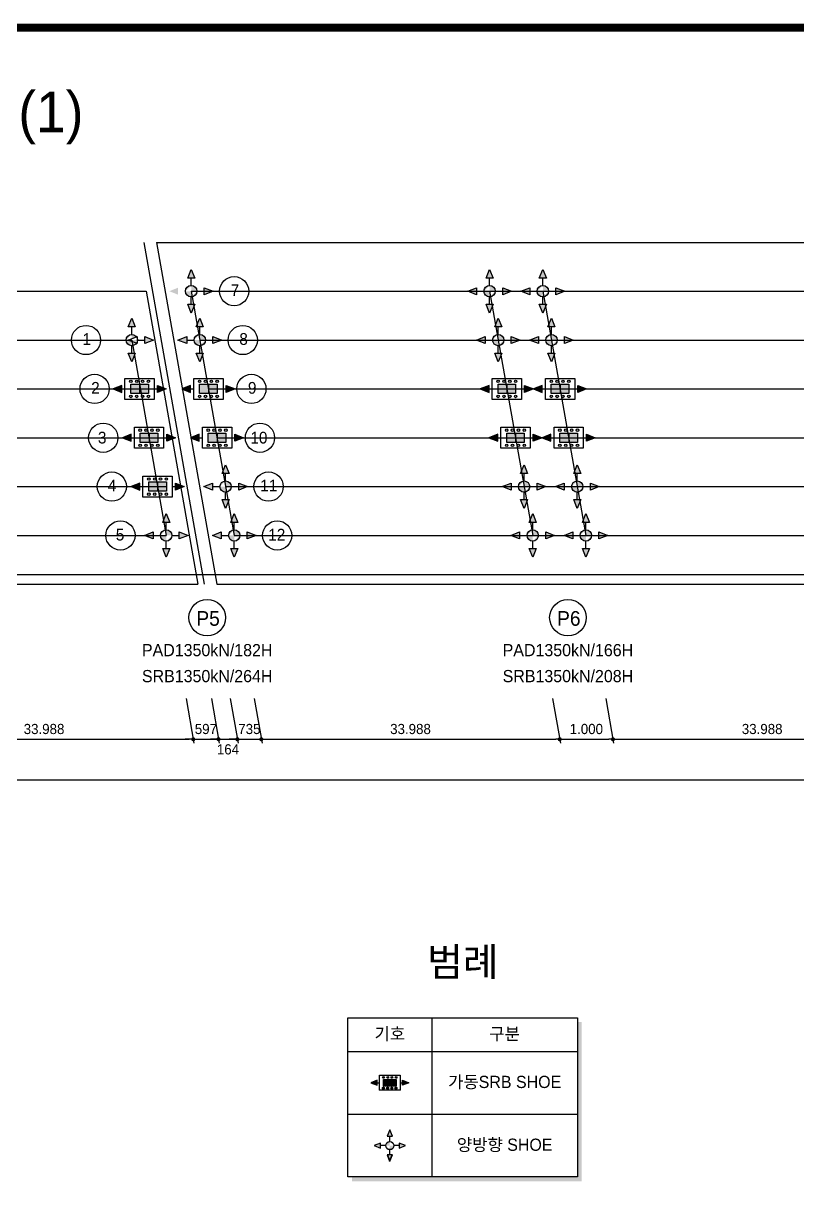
# Model space of a CAD drawing. Header units: feet. Extents: x 0 to 841000, y 0 to 594000.
# Drawn here: x 462039 to 652148, y 284697 to 575000 of the extents above; entities that cross this region are included whole.
import ezdxf
from ezdxf.enums import TextEntityAlignment as Align

# ---------------------------------------------------------------- set-up
doc = ezdxf.new("R2010")
doc.units = ezdxf.units.FT
doc.header["$LTSCALE"] = 150
doc.header["$MEASUREMENT"] = 0
for name, color, linetype in [('CS-DIMS', 1, 'CONTINUOUS'), ('CS-MISC', 3, 'CONTINUOUS'), ('CS-TABL-LIN2', 1, 'CONTINUOUS'), ('CS-TEXT', 3, 'CONTINUOUS'), ('CX-BORD', 3, 'CONTINUOUS'), ('CX-BORD-LIN1', 4, 'CONTINUOUS'), ('CX-BORD-LIN2', 3, 'CONTINUOUS'), ('CX-BORD-TEX2', 7, 'CONTINUOUS'), ('CX-BORD-TEX3', 6, 'CONTINUOUS'), ('CZ-TEX1', 6, 'CONTINUOUS')]:
    doc.layers.add(name, color=color, linetype=linetype)
doc.styles.add('A_STANDARD', font='')
doc.styles.add('TB_TEXT', font='')
doc.styles.add('TB_WBTXT', font='')
doc.styles.add('TB_WMTXT', font='')
doc.styles.get('A_STANDARD').set_extended_font_data('Dotum')
doc.styles.get('TB_TEXT').set_extended_font_data('Dotum')
doc.styles.get('TB_WBTXT').set_extended_font_data('Dotum')
doc.styles.get('TB_WMTXT').set_extended_font_data('DotumChe')

# ---------------------------------------------------------------- blocks, each defined once
blk = doc.blocks.new('CXBLKA1-KHCA')
at = {"layer": 'CX-BORD-LIN1', "const_width": 2}
blk.add_lwpolyline([(796, 0), (0, 0), (0, 554), (796, 554)], close=True, dxfattribs=at)
at = {"layer": 'CX-BORD-LIN1', "style": 'TB_TEXT'}
for tag, height, p in [('TR_RNUM5', 3, (285.11, 32.64)), ('TR_RDAT5', 3.5, (317.5, 33)), ('TR_DGN5', 3.5, (451.12, 33)), ('TR_CHK5', 3.5, (491.12, 33)), ('TR_APP5', 3.5, (531.12, 33)), ('TR_RNUM4', 3, (285.11, 26.64)), ('TR_RDAT4', 3.5, (317.5, 27)), ('TR_DGN4', 3.5, (451.12, 27)), ('TR_CHK4', 3.5, (491.12, 27)), ('TR_APP4', 3.5, (531.12, 27)), ('TR_RNUM3', 3, (285.11, 20.64)), ('TR_RDAT3', 3.5, (317.5, 21)), ('TR_DGN3', 3.5, (451.12, 21)), ('TR_CHK3', 3.5, (491.12, 21)), ('TR_APP3', 3.5, (531.12, 21)), ('TR_RNUM2', 3, (285.11, 14.64)), ('TR_RDAT2', 3.5, (317.5, 15)), ('TR_DGN2', 3.5, (451.12, 15)), ('TR_CHK2', 3.5, (491.12, 15)), ('TR_APP2', 3.5, (531.12, 15)), ('TR_RNUM1', 3, (285.11, 8.64)), ('TR_RDAT1', 3.5, (317.5, 9)), ('TR_DGN1', 3.5, (451.12, 9)), ('TR_CHK1', 3.5, (491.12, 9)), ('TR_APP1', 3.5, (531.12, 9))]:
    blk.add_attdef(tag, text='', height=height, dxfattribs=at).set_placement(p, align=Align.MIDDLE_CENTER)
for tag, p in [('TR_RCON5', (342.3, 33)), ('TR_RCON4', (342.3, 27)), ('TR_RCON3', (342.3, 21)), ('TR_RCON2', (342.3, 15)), ('TR_RCON1', (342.3, 9))]:
    blk.add_attdef(tag, text='', height=3.5, dxfattribs=at).set_placement(p, align=Align.MIDDLE_LEFT)
at = {"layer": 'CX-BORD-LIN2', "style": 'TB_TEXT'}
blk.add_attdef('TD_VERSION', text='', height=3, rotation=90, dxfattribs=at).set_placement((800.5, 48.01), align=Align.MIDDLE_CENTER)
at = {"layer": 'CX-BORD-TEX2', "style": 'TB_WMTXT'}
for tag, height, p in [('TB_CNAME', 5, (15.34, 531.83)), ('TB_CSCOP', 4, (16.63, 523.83))]:
    blk.add_attdef(tag, text='', height=height, dxfattribs=at).set_placement(p, align=Align.BOTTOM_LEFT)
at = {"layer": 'CX-BORD-TEX2', "style": 'TB_WBTXT'}
for tag, height, p in [('TB_MTITIL', 10, (398, 533.33)), ('TB_STITL', 7, (398, 518.33))]:
    blk.add_attdef(tag, text='', height=height, dxfattribs=at).set_placement(p, align=Align.MIDDLE_CENTER)
at = {"layer": 'CX-BORD-TEX3', "style": 'TB_TEXT'}
for tag, height, p in [('TD_LNDST', 4.5, (215, 31.5)), ('TD_DSECT', 4.5, (605.5, 31.5)), ('TD_DDIST', 4.5, (654.5, 31.5)), ('TD_DNAME_TOP', 4.5, (755, 27.96)), ('TD_DCOMP', 4.5, (215, 22.59)), ('TD_CSECT', 4.5, (605.5, 22.5)), ('TD_CDIST', 4.5, (654.5, 22.5)), ('TD_DNAME_MAIN', 4.5, (755, 21.47)), ('TD_CCOMP', 4.5, (215, 13.59)), ('TD_HSCAL', 4.5, (620.88, 13.75)), ('TD_VSCAL', 4.5, (656.86, 13.75)), ('TD_DNAME_BOT', 3, (755, 15.25)), ('TD_CNAME', 5, (65, 7.6)), ('TD_FIELD', 4.5, (180, 5.13)), ('TD_CSTEP', 4.5, (250.74, 5.13)), ('TD_DWGCODE', 4.5, (637, 4.79)), ('TD_DWGNO', 4.5, (755, 5))]:
    blk.add_attdef(tag, text='', height=height, dxfattribs=at).set_placement(p, align=Align.MIDDLE_CENTER)

msp = doc.modelspace()

# ---------------------------------------------------------------- hatches: boundary and pattern name
at = {"layer": 'CS-DIMS'}
for points in [[(486168, 486134), (484004, 485268), (486168, 484403), (486168, 485268)], [(494911, 486134), (497074, 485268), (494911, 484403), (494911, 485268)], [(503070, 486134), (500906, 485268), (503070, 484403), (503070, 485268)], [(503070, 486134), (500906, 485268), (503070, 484403), (503070, 485268)], [(511813, 486134), (513976, 485268), (511813, 484403), (511813, 485268)], [(576399, 486134), (574236, 485268), (576399, 484403), (576399, 485268)], [(585142, 486134), (587306, 485268), (585142, 484403), (585142, 485268)], [(589470, 486134), (587306, 485268), (589470, 484403), (589470, 485268)], [(598213, 486134), (600376, 485268), (598213, 484403), (598213, 485268)], [(488471, 474134), (486307, 473268), (488471, 472403), (488471, 473268)], [(497214, 474134), (499378, 473268), (497214, 472403), (497214, 473268)], [(505186, 474134), (503022, 473268), (505186, 472403), (505186, 473268)], [(505186, 474134), (503022, 473268), (505186, 472403), (505186, 473268)], [(513929, 474134), (516092, 473268), (513929, 472403), (513929, 473268)], [(578515, 474134), (576351, 473268), (578515, 472403), (578515, 473268)], [(587258, 474134), (589422, 473268), (587258, 472403), (587258, 473268)], [(591586, 474134), (589422, 473268), (591586, 472403), (591586, 473268)], [(600329, 474134), (602492, 473268), (600329, 472403), (600329, 473268)], [(490587, 462134), (488423, 461268), (490587, 460403), (490587, 461268)], [(499330, 462134), (501494, 461268), (499330, 460403), (499330, 461268)]]:
    msp.add_hatch(color=0, dxfattribs=at).paths.add_polyline_path(points)
at = {"layer": 'CS-MISC'}
h = msp.add_hatch(color=7, dxfattribs=at)
edge = h.paths.add_edge_path(flags=17)
edge.add_arc((503209, 509268), 1397, 0, 360)
h.paths.add_polyline_path([(502344, 506060), (504075, 506060), (503209, 503896)])
h.paths.add_polyline_path([(506418, 508403), (506418, 510134), (508582, 509268)])
h.paths.add_polyline_path([(500001, 510134), (500001, 508403), (497837, 509268)])
h.paths.add_polyline_path([(504075, 512477), (502344, 512477), (503209, 514641)])
edge = h.paths.add_edge_path()
edge.add_line((504607, 509268), (506418, 509268))
edge.add_line((500001, 509268), (501812, 509268))
edge.add_line((503209, 510666), (503209, 512477))
edge.add_line((503209, 506060), (503209, 507871))
h = msp.add_hatch(color=7, dxfattribs=at)
edge = h.paths.add_edge_path(flags=17)
edge.add_arc((576539, 509268), 1397, 0, 360)
h.paths.add_polyline_path([(575673, 506060), (577404, 506060), (576539, 503896)])
h.paths.add_polyline_path([(579747, 508403), (579747, 510134), (581911, 509268)])
h.paths.add_polyline_path([(573330, 510134), (573330, 508403), (571167, 509268)])
h.paths.add_polyline_path([(577404, 512477), (575673, 512477), (576539, 514641)])
edge = h.paths.add_edge_path()
edge.add_line((577936, 509268), (579747, 509268))
edge.add_line((573330, 509268), (575141, 509268))
edge.add_line((576539, 510666), (576539, 512477))
edge.add_line((576539, 506060), (576539, 507871))
h = msp.add_hatch(color=7, dxfattribs=at)
edge = h.paths.add_edge_path(flags=17)
edge.add_arc((589609, 509268), 1397, 0, 360)
h.paths.add_polyline_path([(588744, 506060), (590475, 506060), (589609, 503896)])
h.paths.add_polyline_path([(592818, 508403), (592818, 510134), (594982, 509268)])
h.paths.add_polyline_path([(586401, 510134), (586401, 508403), (584237, 509268)])
h.paths.add_polyline_path([(590475, 512477), (588744, 512477), (589609, 514641)])
edge = h.paths.add_edge_path()
edge.add_line((591007, 509268), (592818, 509268))
edge.add_line((586401, 509268), (588212, 509268))
edge.add_line((589609, 510666), (589609, 512477))
edge.add_line((589609, 506060), (589609, 507871))
h = msp.add_hatch(color=7, dxfattribs=at)
edge = h.paths.add_edge_path(flags=17)
edge.add_arc((488611, 497268), 1397, 0, 360)
h.paths.add_polyline_path([(487745, 494060), (489476, 494060), (488611, 491896)])
h.paths.add_polyline_path([(491819, 496403), (491819, 498134), (493983, 497268)])
h.paths.add_polyline_path([(489902, 498134), (489902, 496403), (487738, 497268)], flags=16)
h.paths.add_polyline_path([(489476, 500477), (487745, 500477), (488611, 502641)])
edge = h.paths.add_edge_path()
edge.add_line((490008, 497268), (491819, 497268))
edge.add_line((485402, 497268), (487213, 497268))
edge.add_line((488611, 498666), (488611, 500477))
edge.add_line((488611, 494060), (488611, 495871))
h = msp.add_hatch(color=7, dxfattribs=at)
edge = h.paths.add_edge_path(flags=17)
edge.add_arc((505325, 497268), 1397, 0, 360)
h.paths.add_polyline_path([(504460, 494060), (506191, 494060), (505325, 491896)])
h.paths.add_polyline_path([(508534, 496403), (508534, 498134), (510698, 497268)])
h.paths.add_polyline_path([(502117, 498134), (502117, 496403), (499953, 497268)])
h.paths.add_polyline_path([(506191, 500477), (504460, 500477), (505325, 502641)])
edge = h.paths.add_edge_path()
edge.add_line((506723, 497268), (508534, 497268))
edge.add_line((502117, 497268), (503928, 497268))
edge.add_line((505325, 498666), (505325, 500477))
edge.add_line((505325, 494060), (505325, 495871))
h = msp.add_hatch(color=7, dxfattribs=at)
edge = h.paths.add_edge_path(flags=17)
edge.add_arc((578655, 497268), 1397, 0, 360)
h.paths.add_polyline_path([(577789, 494060), (579520, 494060), (578655, 491896)])
h.paths.add_polyline_path([(581863, 496403), (581863, 498134), (584027, 497268)])
h.paths.add_polyline_path([(575446, 498134), (575446, 496403), (573282, 497268)])
h.paths.add_polyline_path([(579520, 500477), (577789, 500477), (578655, 502641)])
edge = h.paths.add_edge_path()
edge.add_line((580052, 497268), (581863, 497268))
edge.add_line((575446, 497268), (577257, 497268))
edge.add_line((578655, 498666), (578655, 500477))
edge.add_line((578655, 494060), (578655, 495871))
h = msp.add_hatch(color=7, dxfattribs=at)
edge = h.paths.add_edge_path(flags=17)
edge.add_arc((591725, 497268), 1397, 0, 360)
h.paths.add_polyline_path([(590860, 494060), (592591, 494060), (591725, 491896)])
h.paths.add_polyline_path([(594934, 496403), (594934, 498134), (597098, 497268)])
h.paths.add_polyline_path([(588517, 498134), (588517, 496403), (586353, 497268)])
h.paths.add_polyline_path([(592591, 500477), (590860, 500477), (591725, 502641)])
edge = h.paths.add_edge_path()
edge.add_line((593123, 497268), (594934, 497268))
edge.add_line((588517, 497268), (590328, 497268))
edge.add_line((591725, 498666), (591725, 500477))
edge.add_line((591725, 494060), (591725, 495871))
h = msp.add_hatch(color=7, dxfattribs=at)
h.paths.add_polyline_path([(488688, 487120, 1), (488071, 487120, 1)])
h.paths.add_polyline_path([(490128, 487120, 1), (489511, 487120, 1)])
h.paths.add_polyline_path([(491568, 487120, 1), (490951, 487120, 1)])
h.paths.add_polyline_path([(492391, 487120, 1), (493008, 487120, 1)])
h.paths.add_polyline_path([(488688, 483417, 1), (488071, 483417, 1)])
h.paths.add_polyline_path([(490128, 483417, 1), (489511, 483417, 1)])
h.paths.add_polyline_path([(491568, 483417, 1), (490951, 483417, 1)])
h.paths.add_polyline_path([(493008, 483417, 1), (492391, 483417, 1)])
h.paths.add_polyline_path([(492699, 484137), (492699, 486400), (488379, 486400), (488379, 484137)])
h = msp.add_hatch(color=7, dxfattribs=at)
h.paths.add_polyline_path([(505590, 487120, 1), (504973, 487120, 1)])
h.paths.add_polyline_path([(507030, 487120, 1), (506413, 487120, 1)])
h.paths.add_polyline_path([(508470, 487120, 1), (507853, 487120, 1)])
h.paths.add_polyline_path([(509293, 487120, 1), (509910, 487120, 1)])
h.paths.add_polyline_path([(505590, 483417, 1), (504973, 483417, 1)])
h.paths.add_polyline_path([(507030, 483417, 1), (506413, 483417, 1)])
h.paths.add_polyline_path([(508470, 483417, 1), (507853, 483417, 1)])
h.paths.add_polyline_path([(509910, 483417, 1), (509293, 483417, 1)])
h.paths.add_polyline_path([(509601, 484137), (509601, 486400), (505281, 486400), (505281, 484137)])
h = msp.add_hatch(color=7, dxfattribs=at)
h.paths.add_polyline_path([(578919, 487120, 1), (578302, 487120, 1)])
h.paths.add_polyline_path([(580359, 487120, 1), (579742, 487120, 1)])
h.paths.add_polyline_path([(581799, 487120, 1), (581182, 487120, 1)])
h.paths.add_polyline_path([(582622, 487120, 1), (583239, 487120, 1)])
h.paths.add_polyline_path([(578919, 483417, 1), (578302, 483417, 1)])
h.paths.add_polyline_path([(580359, 483417, 1), (579742, 483417, 1)])
h.paths.add_polyline_path([(581799, 483417, 1), (581182, 483417, 1)])
h.paths.add_polyline_path([(583239, 483417, 1), (582622, 483417, 1)])
h.paths.add_polyline_path([(582931, 484137), (582931, 486400), (578611, 486400), (578611, 484137)])
h = msp.add_hatch(color=7, dxfattribs=at)
h.paths.add_polyline_path([(591990, 487120, 1), (591373, 487120, 1)])
h.paths.add_polyline_path([(593430, 487120, 1), (592813, 487120, 1)])
h.paths.add_polyline_path([(594870, 487120, 1), (594253, 487120, 1)])
h.paths.add_polyline_path([(595693, 487120, 1), (596310, 487120, 1)])
h.paths.add_polyline_path([(591990, 483417, 1), (591373, 483417, 1)])
h.paths.add_polyline_path([(593430, 483417, 1), (592813, 483417, 1)])
h.paths.add_polyline_path([(594870, 483417, 1), (594253, 483417, 1)])
h.paths.add_polyline_path([(596310, 483417, 1), (595693, 483417, 1)])
h.paths.add_polyline_path([(596001, 484137), (596001, 486400), (591681, 486400), (591681, 484137)])
h = msp.add_hatch(color=7, dxfattribs=at)
h.paths.add_polyline_path([(490991, 475120, 1), (490374, 475120, 1)])
h.paths.add_polyline_path([(492431, 475120, 1), (491814, 475120, 1)])
h.paths.add_polyline_path([(493871, 475120, 1), (493254, 475120, 1)])
h.paths.add_polyline_path([(494694, 475120, 1), (495311, 475120, 1)])
h.paths.add_polyline_path([(490991, 471417, 1), (490374, 471417, 1)])
h.paths.add_polyline_path([(492431, 471417, 1), (491814, 471417, 1)])
h.paths.add_polyline_path([(493871, 471417, 1), (493254, 471417, 1)])
h.paths.add_polyline_path([(495311, 471417, 1), (494694, 471417, 1)])
h.paths.add_polyline_path([(495003, 472137), (495003, 474400), (490683, 474400), (490683, 472137)])
h = msp.add_hatch(color=7, dxfattribs=at)
h.paths.add_polyline_path([(507706, 475120, 1), (507089, 475120, 1)])
h.paths.add_polyline_path([(509146, 475120, 1), (508529, 475120, 1)])
h.paths.add_polyline_path([(510586, 475120, 1), (509969, 475120, 1)])
h.paths.add_polyline_path([(511409, 475120, 1), (512026, 475120, 1)])
h.paths.add_polyline_path([(507706, 471417, 1), (507089, 471417, 1)])
h.paths.add_polyline_path([(509146, 471417, 1), (508529, 471417, 1)])
h.paths.add_polyline_path([(510586, 471417, 1), (509969, 471417, 1)])
h.paths.add_polyline_path([(512026, 471417, 1), (511409, 471417, 1)])
h.paths.add_polyline_path([(511717, 472137), (511717, 474400), (507397, 474400), (507397, 472137)])
h = msp.add_hatch(color=7, dxfattribs=at)
h.paths.add_polyline_path([(581035, 475120, 1), (580418, 475120, 1)])
h.paths.add_polyline_path([(582475, 475120, 1), (581858, 475120, 1)])
h.paths.add_polyline_path([(583915, 475120, 1), (583298, 475120, 1)])
h.paths.add_polyline_path([(584738, 475120, 1), (585355, 475120, 1)])
h.paths.add_polyline_path([(581035, 471417, 1), (580418, 471417, 1)])
h.paths.add_polyline_path([(582475, 471417, 1), (581858, 471417, 1)])
h.paths.add_polyline_path([(583915, 471417, 1), (583298, 471417, 1)])
h.paths.add_polyline_path([(585355, 471417, 1), (584738, 471417, 1)])
h.paths.add_polyline_path([(585047, 472137), (585047, 474400), (580727, 474400), (580727, 472137)])
h = msp.add_hatch(color=7, dxfattribs=at)
h.paths.add_polyline_path([(594106, 475120, 1), (593489, 475120, 1)])
h.paths.add_polyline_path([(595546, 475120, 1), (594929, 475120, 1)])
h.paths.add_polyline_path([(596986, 475120, 1), (596369, 475120, 1)])
h.paths.add_polyline_path([(597809, 475120, 1), (598426, 475120, 1)])
h.paths.add_polyline_path([(594106, 471417, 1), (593489, 471417, 1)])
h.paths.add_polyline_path([(595546, 471417, 1), (594929, 471417, 1)])
h.paths.add_polyline_path([(596986, 471417, 1), (596369, 471417, 1)])
h.paths.add_polyline_path([(598426, 471417, 1), (597809, 471417, 1)])
h.paths.add_polyline_path([(598117, 472137), (598117, 474400), (593797, 474400), (593797, 472137)])
h = msp.add_hatch(color=7, dxfattribs=at)
edge = h.paths.add_edge_path(flags=17)
edge.add_arc((511673, 461268), 1397, 0, 360)
h.paths.add_polyline_path([(510808, 458060), (512539, 458060), (511673, 455896)])
h.paths.add_polyline_path([(514882, 460403), (514882, 462134), (517045, 461268)])
h.paths.add_polyline_path([(508464, 462134), (508464, 460403), (506301, 461268)])
h.paths.add_polyline_path([(512539, 464477), (510808, 464477), (511673, 466641)])
edge = h.paths.add_edge_path()
edge.add_line((513071, 461268), (514882, 461268))
edge.add_line((508464, 461268), (510276, 461268))
edge.add_line((511673, 462666), (511673, 464477))
edge.add_line((511673, 458060), (511673, 459871))
h = msp.add_hatch(color=7, dxfattribs=at)
edge = h.paths.add_edge_path(flags=17)
edge.add_arc((585003, 461268), 1397, 0, 360)
h.paths.add_polyline_path([(584137, 458060), (585868, 458060), (585003, 455896)])
h.paths.add_polyline_path([(588211, 460403), (588211, 462134), (590375, 461268)])
h.paths.add_polyline_path([(581794, 462134), (581794, 460403), (579630, 461268)])
h.paths.add_polyline_path([(585868, 464477), (584137, 464477), (585003, 466641)])
edge = h.paths.add_edge_path()
edge.add_line((586400, 461268), (588211, 461268))
edge.add_line((581794, 461268), (583605, 461268))
edge.add_line((585003, 462666), (585003, 464477))
edge.add_line((585003, 458060), (585003, 459871))
h = msp.add_hatch(color=7, dxfattribs=at)
edge = h.paths.add_edge_path(flags=17)
edge.add_arc((598073, 461268), 1397, 0, 360)
h.paths.add_polyline_path([(597208, 458060), (598939, 458060), (598073, 455896)])
h.paths.add_polyline_path([(601282, 460403), (601282, 462134), (603445, 461268)])
h.paths.add_polyline_path([(594864, 462134), (594864, 460403), (592701, 461268)])
h.paths.add_polyline_path([(598939, 464477), (597208, 464477), (598073, 466641)])
edge = h.paths.add_edge_path()
edge.add_line((599471, 461268), (601282, 461268))
edge.add_line((594864, 461268), (596676, 461268))
edge.add_line((598073, 462666), (598073, 464477))
edge.add_line((598073, 458060), (598073, 459871))
h = msp.add_hatch(color=7, dxfattribs=at)
h.paths.add_polyline_path([(493107, 463120, 1), (492490, 463120, 1)])
h.paths.add_polyline_path([(494547, 463120, 1), (493930, 463120, 1)])
h.paths.add_polyline_path([(495987, 463120, 1), (495370, 463120, 1)])
h.paths.add_polyline_path([(496810, 463120, 1), (497427, 463120, 1)])
h.paths.add_polyline_path([(493107, 459417, 1), (492490, 459417, 1)])
h.paths.add_polyline_path([(494547, 459417, 1), (493930, 459417, 1)])
h.paths.add_polyline_path([(495987, 459417, 1), (495370, 459417, 1)])
h.paths.add_polyline_path([(497427, 459417, 1), (496810, 459417, 1)])
h.paths.add_polyline_path([(497119, 460137), (497119, 462400), (492799, 462400), (492799, 460137)])
h = msp.add_hatch(color=7, dxfattribs=at)
edge = h.paths.add_edge_path(flags=17)
edge.add_arc((497074, 449268), 1397, 0, 360)
h.paths.add_polyline_path([(496209, 446060), (497940, 446060), (497074, 443896)])
h.paths.add_polyline_path([(500283, 448403), (500283, 450134), (502447, 449268)])
h.paths.add_polyline_path([(493866, 450134), (493866, 448403), (491702, 449268)])
h.paths.add_polyline_path([(497940, 452477), (496209, 452477), (497074, 454641)])
edge = h.paths.add_edge_path()
edge.add_line((498472, 449268), (500283, 449268))
edge.add_line((493866, 449268), (495677, 449268))
edge.add_line((497074, 450666), (497074, 452477))
edge.add_line((497074, 446060), (497074, 447871))
h = msp.add_hatch(color=7, dxfattribs=at)
edge = h.paths.add_edge_path(flags=17)
edge.add_arc((513789, 449268), 1397, 0, 360)
h.paths.add_polyline_path([(512923, 446060), (514654, 446060), (513789, 443896)])
h.paths.add_polyline_path([(516998, 448403), (516998, 450134), (519161, 449268)])
h.paths.add_polyline_path([(510580, 450134), (510580, 448403), (508417, 449268)])
h.paths.add_polyline_path([(514654, 452477), (512923, 452477), (513789, 454641)])
edge = h.paths.add_edge_path()
edge.add_line((515186, 449268), (516998, 449268))
edge.add_line((510580, 449268), (512391, 449268))
edge.add_line((513789, 450666), (513789, 452477))
edge.add_line((513789, 446060), (513789, 447871))
h = msp.add_hatch(color=7, dxfattribs=at)
edge = h.paths.add_edge_path(flags=17)
edge.add_arc((587119, 449268), 1397, 0, 360)
h.paths.add_polyline_path([(586253, 446060), (587984, 446060), (587119, 443896)])
h.paths.add_polyline_path([(590327, 448403), (590327, 450134), (592491, 449268)])
h.paths.add_polyline_path([(583910, 450134), (583910, 448403), (581746, 449268)])
h.paths.add_polyline_path([(587984, 452477), (586253, 452477), (587119, 454641)])
edge = h.paths.add_edge_path()
edge.add_line((588516, 449268), (590327, 449268))
edge.add_line((583910, 449268), (585721, 449268))
edge.add_line((587119, 450666), (587119, 452477))
edge.add_line((587119, 446060), (587119, 447871))
h = msp.add_hatch(color=7, dxfattribs=at)
edge = h.paths.add_edge_path(flags=17)
edge.add_arc((600189, 449268), 1397, 0, 360)
h.paths.add_polyline_path([(599323, 446060), (601054, 446060), (600189, 443896)])
h.paths.add_polyline_path([(603397, 448403), (603397, 450134), (605561, 449268)])
h.paths.add_polyline_path([(596980, 450134), (596980, 448403), (594817, 449268)])
h.paths.add_polyline_path([(601054, 452477), (599323, 452477), (600189, 454641)])
edge = h.paths.add_edge_path()
edge.add_line((601586, 449268), (603397, 449268))
edge.add_line((596980, 449268), (598791, 449268))
edge.add_line((600189, 450666), (600189, 452477))
edge.add_line((600189, 446060), (600189, 447871))
at = {"layer": 'CS-TEXT'}
for points in [[(548890, 315426), (547345, 314808), (548890, 314190), (548890, 314808)], [(555135, 315426), (556681, 314808), (555135, 314190), (555135, 314808)]]:
    msp.add_hatch(color=7, dxfattribs=at).paths.add_polyline_path(points)
h = msp.add_hatch(color=7, dxfattribs=at)
h.paths.add_polyline_path([(550690, 316130, 1), (550249, 316130, 1)])
h.paths.add_polyline_path([(551719, 316130, 1), (551278, 316130, 1)])
h.paths.add_polyline_path([(552747, 316130, 1), (552306, 316130, 1)])
h.paths.add_polyline_path([(553335, 316130, 1), (553776, 316130, 1)])
h.paths.add_polyline_path([(550690, 313486, 1), (550249, 313486, 1)])
h.paths.add_polyline_path([(551719, 313486, 1), (551278, 313486, 1)])
h.paths.add_polyline_path([(552747, 313486, 1), (552306, 313486, 1)])
h.paths.add_polyline_path([(553776, 313486, 1), (553335, 313486, 1)])
h.paths.add_polyline_path([(553555, 314000), (553555, 315616), (550470, 315616), (550470, 314000)])
h = msp.add_hatch(color=7, dxfattribs=at)
edge = h.paths.add_edge_path(flags=17)
edge.add_arc((552013, 299379), 998, 0, 360)
h.paths.add_polyline_path([(552631, 297088), (551394, 297088), (552013, 295542)])
h.paths.add_polyline_path([(549721, 298761), (549721, 299998), (548175, 299379)])
h.paths.add_polyline_path([(554304, 299998), (554304, 298761), (555850, 299379)])
h.paths.add_polyline_path([(551394, 301671), (552631, 301671), (552013, 303217)])
edge = h.paths.add_edge_path()
edge.add_line((551014, 299379), (549721, 299379))
edge.add_line((554304, 299379), (553011, 299379))
edge.add_line((552013, 300378), (552013, 301671))
edge.add_line((552013, 297088), (552013, 298381))

# ---------------------------------------------------------------- linework, layer by layer
at = {"layer": 'CS-DIMS', "color": 1}
for p, q in [((491586, 521268), (506398, 437268)), ((62175, 439636), (775053, 439636)), ((501957, 409203), (503896, 398203)), ((501957, 409203), (503896, 398203)), ((508161, 409203), (510101, 398203)), ((508161, 409203), (510101, 398203)), ((512805, 409203), (514745, 398203)), ((512805, 409203), (514745, 398203)), ((518671, 409203), (520611, 398203)), ((518671, 409203), (520611, 398203)), ((592001, 409203), (593940, 398203)), ((592001, 409203), (593940, 398203)), ((605071, 409203), (607011, 398203)), ((605071, 409203), (607011, 398203)), ((431390, 399203), (502720, 399203)), ((502720, 399203), (501720, 399203)), ((503720, 399203), (509924, 399203)), ((508924, 399203), (507924, 399203)), ((509924, 399203), (514569, 399203)), ((510924, 399203), (511924, 399203)), ((513569, 399203), (512569, 399203)), ((514569, 399203), (520434, 399203)), ((515569, 399203), (516569, 399203)), ((521434, 399203), (522434, 399203)), ((521434, 399203), (592764, 399203)), ((594764, 399203), (605834, 399203)), ((607834, 399203), (679164, 399203)), ((80160, 389203), (780404, 389203))]:
    msp.add_line(p, q, dxfattribs=at)
at = {"layer": 'CS-DIMS', "ltscale": 0.5}
for p, q in [((503209, 509268), (749339, 509268)), ((503209, 509268), (513789, 449268)), ((576539, 509268), (587119, 449268)), ((589609, 509268), (600189, 449268)), ((69681, 497268), (488611, 497268)), ((488611, 497268), (497074, 449268)), ((505325, 497268), (751455, 497268)), ((71797, 485268), (497074, 485268)), ((507441, 485268), (753571, 485268)), ((73913, 473268), (497074, 473268)), ((509557, 473268), (755687, 473268)), ((76029, 461268), (497074, 461268)), ((511673, 461268), (757803, 461268)), ((78145, 449268), (497074, 449268)), ((513789, 449268), (759919, 449268))]:
    msp.add_line(p, q, dxfattribs=at)
at = {"layer": 'CS-DIMS', "color": 0}
for p, q in [((486168, 486134), (484004, 485268)), ((484004, 485268), (486168, 484403)), ((486168, 485268), (486168, 486134)), ((486168, 485268), (486939, 485268)), ((486168, 484403), (486168, 485268)), ((494139, 485268), (494911, 485268)), ((494911, 485268), (494911, 486134)), ((494911, 486134), (497074, 485268)), ((497074, 485268), (494911, 484403)), ((494911, 484403), (494911, 485268)), ((503070, 486134), (500906, 485268)), ((503070, 486134), (500906, 485268)), ((500906, 485268), (503070, 484403)), ((500906, 485268), (503070, 484403)), ((503070, 485268), (503070, 486134)), ((503070, 485268), (503841, 485268)), ((503070, 484403), (503070, 485268)), ((511041, 485268), (511813, 485268)), ((511813, 485268), (511813, 486134)), ((511813, 486134), (513976, 485268)), ((513976, 485268), (511813, 484403)), ((511813, 484403), (511813, 485268)), ((576399, 486134), (574236, 485268)), ((574236, 485268), (576399, 484403)), ((576399, 485268), (576399, 486134)), ((576399, 485268), (577171, 485268)), ((576399, 484403), (576399, 485268)), ((584371, 485268), (585142, 485268)), ((585142, 485268), (585142, 486134)), ((585142, 486134), (587306, 485268)), ((587306, 485268), (585142, 484403)), ((585142, 484403), (585142, 485268)), ((589470, 486134), (587306, 485268)), ((587306, 485268), (589470, 484403)), ((589470, 485268), (589470, 486134)), ((589470, 485268), (590241, 485268)), ((589470, 484403), (589470, 485268)), ((597441, 485268), (598213, 485268)), ((598213, 485268), (598213, 486134)), ((598213, 486134), (600376, 485268)), ((600376, 485268), (598213, 484403)), ((598213, 484403), (598213, 485268)), ((488471, 474134), (486307, 473268)), ((486307, 473268), (488471, 472403)), ((488471, 473268), (488471, 474134)), ((488471, 473268), (489243, 473268)), ((488471, 472403), (488471, 473268)), ((496443, 473268), (497214, 473268)), ((497214, 473268), (497214, 474134)), ((497214, 474134), (499378, 473268)), ((499378, 473268), (497214, 472403)), ((497214, 472403), (497214, 473268)), ((505186, 474134), (503022, 473268)), ((505186, 474134), (503022, 473268)), ((503022, 473268), (505186, 472403)), ((503022, 473268), (505186, 472403)), ((505186, 473268), (505186, 474134)), ((505186, 473268), (505957, 473268)), ((505186, 472403), (505186, 473268)), ((513157, 473268), (513929, 473268)), ((513929, 473268), (513929, 474134)), ((513929, 474134), (516092, 473268)), ((516092, 473268), (513929, 472403)), ((513929, 472403), (513929, 473268)), ((578515, 474134), (576351, 473268)), ((576351, 473268), (578515, 472403)), ((578515, 473268), (578515, 474134)), ((578515, 473268), (579287, 473268)), ((578515, 472403), (578515, 473268)), ((586487, 473268), (587258, 473268)), ((587258, 473268), (587258, 474134)), ((587258, 474134), (589422, 473268)), ((589422, 473268), (587258, 472403)), ((587258, 472403), (587258, 473268)), ((591586, 474134), (589422, 473268)), ((589422, 473268), (591586, 472403)), ((591586, 473268), (591586, 474134)), ((591586, 473268), (592357, 473268)), ((591586, 472403), (591586, 473268)), ((599557, 473268), (600329, 473268)), ((600329, 473268), (600329, 474134)), ((600329, 474134), (602492, 473268)), ((602492, 473268), (600329, 472403)), ((600329, 472403), (600329, 473268)), ((490587, 462134), (488423, 461268)), ((490587, 461268), (490587, 462134)), ((499330, 461268), (499330, 462134)), ((499330, 462134), (501494, 461268)), ((488423, 461268), (490587, 460403)), ((490587, 461268), (491359, 461268)), ((490587, 460403), (490587, 461268)), ((498559, 461268), (499330, 461268)), ((501494, 461268), (499330, 460403)), ((499330, 460403), (499330, 461268))]:
    msp.add_line(p, q, dxfattribs=at)
at = {"layer": 'CS-DIMS'}
for p, q in [((503720, 399203), (502720, 399203)), ((503720, 399203), (502720, 399203)), ((509924, 399203), (508924, 399203)), ((509924, 399203), (510924, 399203)), ((514569, 399203), (513569, 399203)), ((514569, 399203), (515569, 399203)), ((520434, 399203), (521434, 399203)), ((520434, 399203), (521434, 399203)), ((593764, 399203), (592764, 399203)), ((593764, 399203), (594764, 399203)), ((606834, 399203), (605834, 399203)), ((606834, 399203), (607834, 399203))]:
    msp.add_line(p, q, dxfattribs=at)
at = {"layer": 'CS-DIMS', "const_width": 500}
for points in [[(503470, 399203, 1), (503970, 399203, 1)], [(503470, 399203, 1), (503970, 399203, 1)], [(509674, 399203, 1), (510174, 399203, 1)], [(510174, 399203, 1), (509674, 399203, 1)], [(514319, 399203, 1), (514819, 399203, 1)], [(514819, 399203, 1), (514319, 399203, 1)], [(520684, 399203, 1), (520184, 399203, 1)], [(520684, 399203, 1), (520184, 399203, 1)], [(594014, 399203, 1), (593514, 399203, 1)], [(593514, 399203, 1), (594014, 399203, 1)], [(607084, 399203, 1), (606584, 399203, 1)], [(606584, 399203, 1), (607084, 399203, 1)]]:
    msp.add_lwpolyline(points, format="xyb", close=True, dxfattribs=at)
at = {"layer": 'CS-DIMS', "color": 7}
for centre in [(507140, 429086), (595770, 429086)]:
    msp.add_circle(centre, 4486, dxfattribs=at)
at = {"layer": 'CS-MISC', "color": 7}
for p, q in [((494684, 521268), (754259, 521268)), ((494684, 521268), (509496, 437268)), ((58914, 509268), (492156, 509268)), ((492156, 509268), (504852, 437268)), ((486939, 487840), (494139, 487840)), ((486939, 482697), (486939, 487840)), ((494139, 487840), (494139, 482697)), ((503841, 487840), (511041, 487840)), ((503841, 482697), (503841, 487840)), ((511041, 487840), (511041, 482697)), ((577171, 487840), (584371, 487840)), ((577171, 482697), (577171, 487840)), ((584371, 487840), (584371, 482697)), ((590241, 487840), (597441, 487840)), ((590241, 482697), (590241, 487840)), ((597441, 487840), (597441, 482697)), ((488379, 486400), (492699, 486400)), ((488379, 484137), (488379, 486400)), ((490539, 486400), (490539, 484137)), ((492699, 486400), (492699, 484137)), ((505281, 486400), (509601, 486400)), ((505281, 484137), (505281, 486400)), ((507441, 486400), (507441, 484137)), ((509601, 486400), (509601, 484137)), ((578611, 486400), (582931, 486400)), ((578611, 484137), (578611, 486400)), ((580771, 486400), (580771, 484137)), ((582931, 486400), (582931, 484137)), ((591681, 486400), (596001, 486400)), ((591681, 484137), (591681, 486400)), ((593841, 486400), (593841, 484137)), ((596001, 486400), (596001, 484137)), ((494139, 482697), (486939, 482697)), ((492699, 484137), (488379, 484137)), ((511041, 482697), (503841, 482697)), ((509601, 484137), (505281, 484137)), ((584371, 482697), (577171, 482697)), ((582931, 484137), (578611, 484137)), ((597441, 482697), (590241, 482697)), ((596001, 484137), (591681, 484137)), ((489243, 475840), (496443, 475840)), ((489243, 470697), (489243, 475840)), ((490683, 474400), (495003, 474400)), ((490683, 472137), (490683, 474400)), ((492843, 474400), (492843, 472137)), ((495003, 474400), (495003, 472137)), ((496443, 475840), (496443, 470697)), ((505957, 475840), (513157, 475840)), ((505957, 470697), (505957, 475840)), ((507397, 474400), (511717, 474400)), ((507397, 472137), (507397, 474400)), ((509557, 474400), (509557, 472137)), ((511717, 474400), (511717, 472137)), ((513157, 475840), (513157, 470697)), ((579287, 475840), (586487, 475840)), ((579287, 470697), (579287, 475840)), ((580727, 474400), (585047, 474400)), ((580727, 472137), (580727, 474400)), ((582887, 474400), (582887, 472137)), ((585047, 474400), (585047, 472137)), ((586487, 475840), (586487, 470697)), ((592357, 475840), (599557, 475840)), ((592357, 470697), (592357, 475840)), ((593797, 474400), (598117, 474400)), ((593797, 472137), (593797, 474400)), ((595957, 474400), (595957, 472137)), ((598117, 474400), (598117, 472137)), ((599557, 475840), (599557, 470697)), ((496443, 470697), (489243, 470697)), ((495003, 472137), (490683, 472137)), ((513157, 470697), (505957, 470697)), ((511717, 472137), (507397, 472137)), ((586487, 470697), (579287, 470697)), ((585047, 472137), (580727, 472137)), ((599557, 470697), (592357, 470697)), ((598117, 472137), (593797, 472137)), ((491359, 463840), (498559, 463840)), ((491359, 458697), (491359, 463840)), ((492799, 462400), (497119, 462400)), ((492799, 460137), (492799, 462400)), ((494959, 462400), (494959, 460137)), ((497119, 462400), (497119, 460137)), ((498559, 463840), (498559, 458697)), ((498559, 458697), (491359, 458697)), ((497119, 460137), (492799, 460137)), ((71610, 437268), (504852, 437268)), ((509496, 437268), (769071, 437268))]:
    msp.add_line(p, q, dxfattribs=at)
at = {"layer": 'CS-MISC', "color": 2}
for points in [[(504075, 512477), (502344, 512477), (503209, 514641)], [(577404, 512477), (575673, 512477), (576539, 514641)], [(590475, 512477), (588744, 512477), (589609, 514641)], [(506418, 508403), (506418, 510134), (508582, 509268)], [(579747, 508403), (579747, 510134), (581911, 509268)], [(592818, 508403), (592818, 510134), (594982, 509268)], [(489476, 500477), (487745, 500477), (488611, 502641)], [(506191, 500477), (504460, 500477), (505325, 502641)], [(579520, 500477), (577789, 500477), (578655, 502641)], [(592591, 500477), (590860, 500477), (591725, 502641)], [(491819, 496403), (491819, 498134), (493983, 497268)], [(508534, 496403), (508534, 498134), (510698, 497268)], [(581863, 496403), (581863, 498134), (584027, 497268)], [(594934, 496403), (594934, 498134), (597098, 497268)], [(512539, 464477), (510808, 464477), (511673, 466641)], [(585868, 464477), (584137, 464477), (585003, 466641)], [(598939, 464477), (597208, 464477), (598073, 466641)], [(514882, 460403), (514882, 462134), (517045, 461268)], [(588211, 460403), (588211, 462134), (590375, 461268)], [(601282, 460403), (601282, 462134), (603445, 461268)], [(497940, 452477), (496209, 452477), (497074, 454641)], [(514654, 452477), (512923, 452477), (513789, 454641)], [(587984, 452477), (586253, 452477), (587119, 454641)], [(601054, 452477), (599323, 452477), (600189, 454641)], [(500283, 448403), (500283, 450134), (502447, 449268)], [(516998, 448403), (516998, 450134), (519161, 449268)], [(590327, 448403), (590327, 450134), (592491, 449268)], [(603397, 448403), (603397, 450134), (605561, 449268)]]:
    msp.add_lwpolyline(points, close=True, dxfattribs=at)
at = {"layer": 'CS-MISC', "color": 7}
for points in [[(503209, 510666), (503209, 512477)], [(576539, 510666), (576539, 512477)], [(589609, 510666), (589609, 512477)], [(504607, 509268), (506418, 509268)], [(573330, 509268), (575141, 509268)], [(577936, 509268), (579747, 509268)], [(586401, 509268), (588212, 509268)], [(591007, 509268), (592818, 509268)], [(503209, 506060), (503209, 507871)], [(576539, 506060), (576539, 507871)], [(589609, 506060), (589609, 507871)], [(488611, 498666), (488611, 500477)], [(505325, 498666), (505325, 500477)], [(578655, 498666), (578655, 500477)], [(591725, 498666), (591725, 500477)], [(485402, 497268), (487213, 497268)], [(490008, 497268), (491819, 497268)], [(502117, 497268), (503928, 497268)], [(502117, 497268), (503928, 497268)], [(506723, 497268), (508534, 497268)], [(575446, 497268), (577257, 497268)], [(580052, 497268), (581863, 497268)], [(588517, 497268), (590328, 497268)], [(593123, 497268), (594934, 497268)], [(488611, 494060), (488611, 495871)], [(505325, 494060), (505325, 495871)], [(578655, 494060), (578655, 495871)], [(591725, 494060), (591725, 495871)], [(511673, 462666), (511673, 464477)], [(585003, 462666), (585003, 464477)], [(598073, 462666), (598073, 464477)], [(508464, 461268), (510276, 461268)], [(511673, 458060), (511673, 459871)], [(513071, 461268), (514882, 461268)], [(581794, 461268), (583605, 461268)], [(585003, 458060), (585003, 459871)], [(586400, 461268), (588211, 461268)], [(594864, 461268), (596676, 461268)], [(598073, 458060), (598073, 459871)], [(599471, 461268), (601282, 461268)], [(497074, 450666), (497074, 452477)], [(513789, 450666), (513789, 452477)], [(587119, 450666), (587119, 452477)], [(600189, 450666), (600189, 452477)], [(493866, 449268), (495677, 449268)], [(497074, 446060), (497074, 447871)], [(498472, 449268), (500283, 449268)], [(510580, 449268), (512391, 449268)], [(513789, 446060), (513789, 447871)], [(515186, 449268), (516998, 449268)], [(583910, 449268), (585721, 449268)], [(587119, 446060), (587119, 447871)], [(588516, 449268), (590327, 449268)], [(596980, 449268), (598791, 449268)], [(600189, 446060), (600189, 447871)], [(601586, 449268), (603397, 449268)]]:
    msp.add_lwpolyline(points, dxfattribs=at)
for points in [[(573330, 510134), (573330, 508403), (571167, 509268)], [(586401, 510134), (586401, 508403), (584237, 509268)], [(502344, 506060), (504075, 506060), (503209, 503896)], [(575673, 506060), (577404, 506060), (576539, 503896)], [(588744, 506060), (590475, 506060), (589609, 503896)], [(489902, 498134), (489902, 496403), (487738, 497268)], [(502117, 498134), (502117, 496403), (499953, 497268)], [(575446, 498134), (575446, 496403), (573282, 497268)], [(588517, 498134), (588517, 496403), (586353, 497268)], [(487745, 494060), (489476, 494060), (488611, 491896)], [(504460, 494060), (506191, 494060), (505325, 491896)], [(577789, 494060), (579520, 494060), (578655, 491896)], [(590860, 494060), (592591, 494060), (591725, 491896)], [(508464, 462134), (508464, 460403), (506301, 461268)], [(581794, 462134), (581794, 460403), (579630, 461268)], [(594864, 462134), (594864, 460403), (592701, 461268)], [(510808, 458060), (512539, 458060), (511673, 455896)], [(584137, 458060), (585868, 458060), (585003, 455896)], [(597208, 458060), (598939, 458060), (598073, 455896)], [(493866, 450134), (493866, 448403), (491702, 449268)], [(510580, 450134), (510580, 448403), (508417, 449268)], [(583910, 450134), (583910, 448403), (581746, 449268)], [(596980, 450134), (596980, 448403), (594817, 449268)], [(496209, 446060), (497940, 446060), (497074, 443896)], [(512923, 446060), (514654, 446060), (513789, 443896)], [(586253, 446060), (587984, 446060), (587119, 443896)], [(599323, 446060), (601054, 446060), (600189, 443896)]]:
    msp.add_lwpolyline(points, close=True, dxfattribs=at)
for centre, radius in [((513760, 509268), 3589), ((503209, 509268), 1397), ((576539, 509268), 1397), ((589609, 509268), 1397), ((477365, 497268), 3589), ((515876, 497268), 3589), ((488611, 497268), 1397), ((505325, 497268), 1397), ((578655, 497268), 1397), ((591725, 497268), 1397), ((479480, 485268), 3589), ((517992, 485268), 3589), ((488379, 487120), 309), ((489819, 487120), 309), ((491259, 487120), 309), ((492699, 487120), 309), ((505281, 487120), 309), ((506721, 487120), 309), ((508161, 487120), 309), ((509601, 487120), 309), ((578611, 487120), 309), ((580051, 487120), 309), ((581491, 487120), 309), ((582931, 487120), 309), ((591681, 487120), 309), ((593121, 487120), 309), ((594561, 487120), 309), ((596001, 487120), 309), ((488379, 483417), 309), ((489819, 483417), 309), ((491259, 483417), 309), ((492699, 483417), 309), ((505281, 483417), 309), ((506721, 483417), 309), ((508161, 483417), 309), ((509601, 483417), 309), ((578611, 483417), 309), ((580051, 483417), 309), ((581491, 483417), 309), ((582931, 483417), 309), ((591681, 483417), 309), ((593121, 483417), 309), ((594561, 483417), 309), ((596001, 483417), 309), ((481596, 473268), 3589), ((520108, 473268), 3589), ((490683, 475120), 309), ((492123, 475120), 309), ((493563, 475120), 309), ((495003, 475120), 309), ((507397, 475120), 309), ((508837, 475120), 309), ((510277, 475120), 309), ((511717, 475120), 309), ((580727, 475120), 309), ((582167, 475120), 309), ((583607, 475120), 309), ((585047, 475120), 309), ((593797, 475120), 309), ((595237, 475120), 309), ((596677, 475120), 309), ((598117, 475120), 309), ((490683, 471417), 309), ((492123, 471417), 309), ((493563, 471417), 309), ((495003, 471417), 309), ((507397, 471417), 309), ((508837, 471417), 309), ((510277, 471417), 309), ((511717, 471417), 309), ((580727, 471417), 309), ((582167, 471417), 309), ((583607, 471417), 309), ((585047, 471417), 309), ((593797, 471417), 309), ((595237, 471417), 309), ((596677, 471417), 309), ((598117, 471417), 309), ((483712, 461268), 3589), ((522224, 461268), 3589), ((492799, 463120), 309), ((494239, 463120), 309), ((495679, 463120), 309), ((497119, 463120), 309), ((511673, 461268), 1397), ((585003, 461268), 1397), ((598073, 461268), 1397), ((492799, 459417), 309), ((494239, 459417), 309), ((495679, 459417), 309), ((497119, 459417), 309), ((485828, 449268), 3589), ((497074, 449268), 1397), ((513789, 449268), 1397), ((524340, 449268), 3589), ((587119, 449268), 1397), ((600189, 449268), 1397)]:
    msp.add_circle(centre, radius, dxfattribs=at)
at = {"layer": 'CS-TABL-LIN2'}
for p, q in [((562298, 330751), (562298, 291665)), ((541727, 322522), (598155, 322522)), ((541727, 307094), (598155, 307094))]:
    msp.add_line(p, q, dxfattribs=at)
msp.add_lwpolyline([(541727, 330751), (598155, 330751), (598155, 291665), (541727, 291665)], close=True, dxfattribs=at)
for points in [[(598155, 329722), (599184, 329722), (598155, 291665), (599184, 291665)], [(542755, 291665), (599184, 291665), (542755, 290637), (599184, 290637)]]:
    msp.add_solid(points, dxfattribs=at)
at = {"layer": 'CS-TEXT', "color": 7}
for p, q in [((549441, 316645), (554584, 316645)), ((549441, 312971), (549441, 316645)), ((554584, 316645), (554584, 312971)), ((548890, 315426), (547345, 314808)), ((547345, 314808), (548890, 314190)), ((548890, 314808), (548890, 315426)), ((548890, 314808), (549441, 314808)), ((548890, 314190), (548890, 314808)), ((553494, 313995), (550408, 313995)), ((550470, 315616), (553555, 315616)), ((550470, 314000), (550470, 315616)), ((553555, 314000), (550470, 314000)), ((552013, 315616), (552013, 314000)), ((553555, 315616), (553555, 314000)), ((554584, 314808), (555135, 314808)), ((555135, 314808), (555135, 315426)), ((555135, 315426), (556681, 314808)), ((556681, 314808), (555135, 314190)), ((555135, 314190), (555135, 314808)), ((554522, 312967), (549380, 312967)), ((554559, 312971), (549416, 312971)), ((554584, 312971), (549441, 312971)), ((554620, 312976), (549478, 312976))]:
    msp.add_line(p, q, dxfattribs=at)
for points in [[(551394, 301671), (552631, 301671), (552013, 303217)], [(549721, 298761), (549721, 299998), (548175, 299379)], [(554304, 299998), (554304, 298761), (555850, 299379)], [(552569, 297083), (551333, 297083), (551951, 295537)], [(552606, 297088), (551369, 297088), (551987, 295542)], [(552631, 297088), (551394, 297088), (552013, 295542)], [(552667, 297092), (551431, 297092), (552049, 295547)]]:
    msp.add_lwpolyline(points, close=True, dxfattribs=at)
for points in [[(551014, 299379), (549721, 299379)], [(552013, 300378), (552013, 301671)], [(554304, 299379), (553011, 299379)], [(552013, 297088), (552013, 298381)]]:
    msp.add_lwpolyline(points, dxfattribs=at)
for centre, radius in [((550408, 313481), 220), ((550470, 316130), 220), ((550470, 313486), 220), ((551437, 313481), 220), ((551498, 316130), 220), ((551498, 313486), 220), ((552465, 313481), 220), ((552527, 316130), 220), ((552527, 313486), 220), ((553494, 313481), 220), ((553555, 316130), 220), ((553555, 313486), 220), ((552013, 299379), 998)]:
    msp.add_circle(centre, radius, dxfattribs=at)

# ---------------------------------------------------------------- block references
at = {"layer": 'CX-BORD'}
ref = msp.add_blockref('CXBLKA1-KHCA', (25000, 20000), dxfattribs=dict(at, xscale=1000, yscale=1000, zscale=1000))
ref.add_attrib('TB_MTITIL', '교량받침 배치도(1)', dxfattribs={"layer": 'CX-BORD-TEX2', "height": 10000, "rotation": 0, "style": 'TB_WBTXT'}).set_placement((423000, 553326), align=Align.MIDDLE_CENTER)

# ---------------------------------------------------------------- texts
at = {"layer": 'CS-DIMS', "color": 3, "char_height": 2500, "attachment_point": 5, "style": 'TB_TEXT'}
for s, insert in [('\\A1;33.988', (467055, 401705)), ('\\A1;597', (506822, 401705)), ('\\A1;735', (517502, 401705)), ('\\A1;33.988', (557099, 401705)), ('\\A1;1.000', (600299, 401705)), ('\\A1;33.988', (643499, 401705)), ('\\A1;164', (512247, 396702))]:
    msp.add_mtext(s, dxfattribs=dict(at, insert=insert))
at = {"layer": 'CS-TEXT', "color": 7, "style": 'A_STANDARD'}
for s, height, p in [('7', 2880, (513971, 509526)), ('1', 2880, (477575, 497526)), ('8', 2880, (516087, 497526)), ('2', 2880, (479691, 485526)), ('9', 2880, (518203, 485526)), ('3', 2880, (481336, 473296)), ('10', 2880, (519848, 473296)), ('4', 2880, (483766, 461537)), ('11', 2880, (522278, 461537)), ('5', 2880, (485725, 449464)), ('12', 2880, (524237, 449464)), ('P5', 3600, (507361, 428881)), ('P6', 3600, (595991, 428881)), ('PAD1350kN/182H', 3000, (507140, 421096)), ('PAD1350kN/166H', 3000, (595770, 421096)), ('SRB1350kN/264H', 3000, (507140, 414717)), ('SRB1350kN/208H', 3000, (595770, 414717))]:
    msp.add_text(s, height=height, dxfattribs=at).set_placement(p, align=Align.MIDDLE_CENTER)
at = {"layer": 'CS-TEXT', "color": 7, "style": 'TB_TEXT'}
for s, p in [('기호', (552013, 325351)), ('구분', (580227, 325351)), ('가동SRB SHOE', (580227, 313522)), ('양방향 SHOE', (580227, 298094))]:
    msp.add_text(s, height=3000, dxfattribs=at).set_placement(p, align=Align.CENTER)
at = {"layer": 'CZ-TEX1', "style": 'A_STANDARD'}
msp.add_text('범례', height=7000, dxfattribs=at).set_placement((569941, 341037), align=Align.CENTER)

doc.saveas('drawing.dxf')
